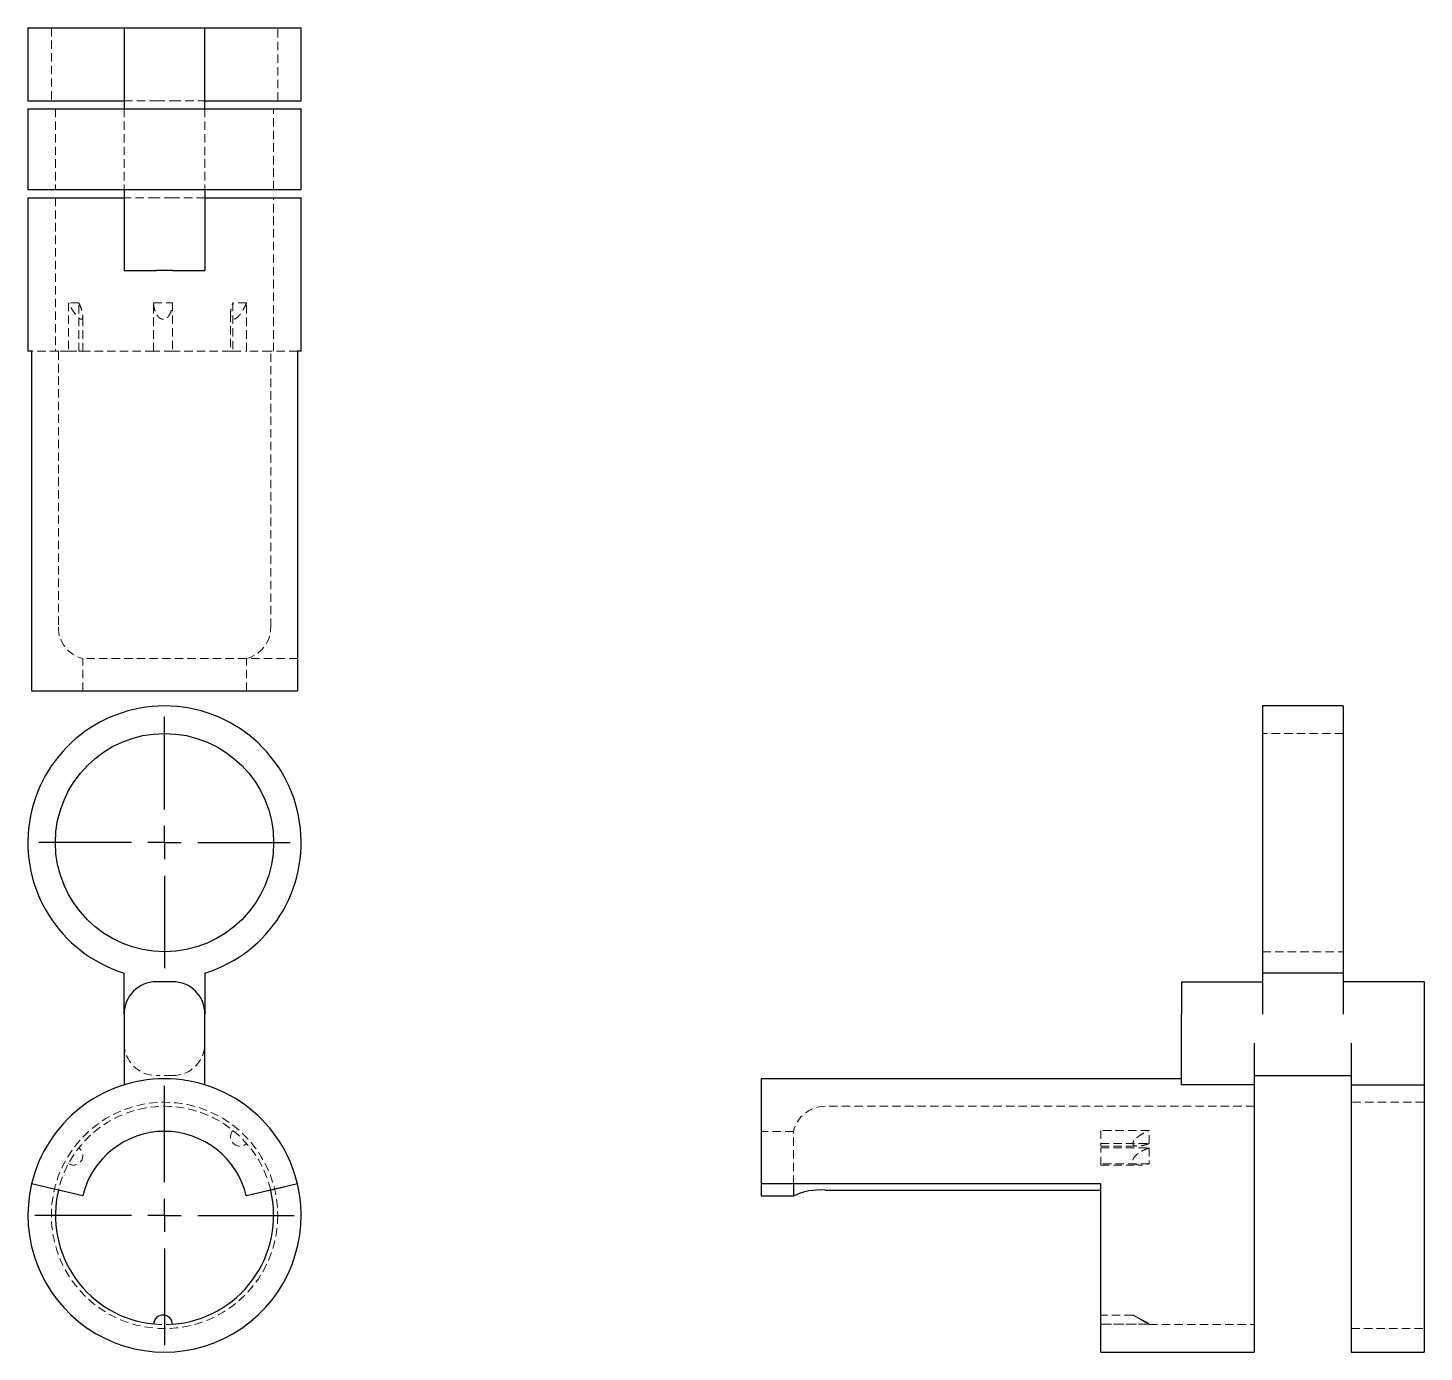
# Model space of a CAD drawing. Header units: millimetres. Extents: x 62 to 273, y 8 to 208.
import ezdxf

# ---------------------------------------------------------------- set-up
doc = ezdxf.new("R2010")
doc.units = ezdxf.units.MM
doc.linetypes.add('HIDDEN', pattern=[1.905, 1.27, -0.635])
doc.layers.add('10', color=7, linetype='Continuous')

# ---------------------------------------------------------------- blocks, each defined once
blk = doc.blocks.new('SW_CENTERMARKSYMBOL_0')
at = {"layer": '10', "color": 0}
for p, q in [((0, 5), (0, 19.57)), ((0, 0), (0, 2.5)), ((-5, 0), (-19.57, 0)), ((0, 0), (-2.5, 0)), ((0, 0), (0, -2.5)), ((0, 0), (2.5, 0)), ((5, 0), (19.57, 0)), ((0, -5), (0, -19.57))]:
    blk.add_line(p, q, dxfattribs=at)
blk = doc.blocks.new('SW_CENTERMARKSYMBOL_1')
at = {"layer": '10', "color": 0}
for p, q in [((0, 5), (0, 18.96)), ((0, 0), (0, 2.5)), ((-5, 0), (-18.96, 0)), ((0, 0), (-2.5, 0)), ((0, 0), (0, -2.5)), ((0, 0), (2.5, 0)), ((5, 0), (18.96, 0)), ((0, -5), (0, -18.96))]:
    blk.add_line(p, q, dxfattribs=at)

msp = doc.modelspace()

# ---------------------------------------------------------------- linework, layer by layer
at = {"color": 7, "linetype": 'Continuous', "lineweight": 25}
for p, q in [((62.39, 208), (62.39, 197.02)), ((62.39, 208), (76.9, 208)), ((76.9, 208), (81.78, 208)), ((76.9, 208), (76.9, 195.8)), ((81.78, 208), (84.22, 208)), ((84.22, 208), (89.1, 208)), ((89.1, 195.8), (89.1, 208)), ((89.1, 208), (103.61, 208)), ((103.61, 197.02), (103.61, 208)), ((62.39, 197.02), (76.9, 197.02)), ((89.1, 197.02), (103.61, 197.02)), ((62.39, 195.8), (62.39, 183.61)), ((62.39, 195.8), (103.61, 195.8)), ((103.61, 183.61), (103.61, 195.8)), ((62.39, 183.61), (103.61, 183.61)), ((76.9, 183.61), (76.9, 171.41)), ((89.1, 183.61), (89.1, 171.41)), ((62.39, 182.39), (62.39, 159.22)), ((62.39, 182.39), (76.9, 182.39)), ((89.1, 182.39), (103.61, 182.39)), ((103.61, 159.22), (103.61, 182.39)), ((76.9, 171.41), (81.78, 171.41)), ((84.22, 171.41), (81.78, 171.41)), ((84.22, 171.41), (89.1, 171.41)), ((62.95, 159.22), (62.39, 159.22)), ((62.95, 159.22), (62.95, 108)), ((103.61, 159.22), (103.05, 159.22)), ((103.05, 159.22), (103.05, 112.88)), ((103.05, 112.88), (103.05, 108)), ((62.95, 108), (103.05, 108)), ((260.8, 105.73), (248.61, 105.73)), ((248.61, 105.73), (248.61, 65.44)), ((260.8, 105.73), (260.8, 65.44)), ((76.9, 59.25), (76.9, 65.44)), ((89.1, 65.44), (89.1, 59.25)), ((260.8, 65.44), (248.61, 65.44)), ((248.61, 65.44), (248.61, 59.25)), ((260.8, 65.44), (260.8, 59.25)), ((84.22, 64.12), (81.78, 64.12)), ((236.41, 64.12), (236.41, 59.25)), ((236.41, 64.12), (248.61, 64.12)), ((273, 64.12), (260.8, 64.12)), ((273, 64.12), (273, 59.25)), ((76.9, 59.25), (76.9, 48.56)), ((89.1, 48.56), (89.1, 59.25)), ((236.41, 48.56), (236.41, 59.25)), ((273, 59.25), (273, 48.56)), ((247.39, 54.85), (247.39, 48.56)), ((262.02, 54.85), (262.02, 48.56)), ((236.41, 49.49), (173, 49.49)), ((173, 49.49), (173, 33.64)), ((247.39, 48.56), (236.41, 48.56)), ((247.39, 49.97), (262.02, 49.97)), ((247.39, 48.56), (247.39, 8.27)), ((262.02, 48.56), (273, 48.56)), ((262.02, 48.56), (262.02, 8.27)), ((273, 48.56), (273, 8.27)), ((70.66, 31.81), (62.95, 33.64)), ((103.05, 33.64), (95.34, 31.81)), ((177.88, 33.64), (173, 33.64)), ((173, 33.64), (173, 31.81)), ((173, 31.81), (177.88, 31.81)), ((224.22, 33.64), (177.88, 33.64)), ((177.88, 33.64), (177.88, 31.81)), ((182.63, 32.68), (224.22, 32.68)), ((224.22, 8.27), (224.22, 33.64)), ((224.22, 8.27), (247.39, 8.27)), ((262.02, 8.27), (273, 8.27))]:
    msp.add_line(p, q, dxfattribs=at)
at = {"color": 7, "linetype": 'HIDDEN', "lineweight": 18}
for p, q in [((65.93, 208), (65.93, 197.02)), ((100.07, 197.02), (100.07, 208)), ((76.9, 197.02), (81.78, 197.02)), ((81.78, 197.02), (84.22, 197.02)), ((84.22, 197.02), (89.1, 197.02)), ((66.54, 195.8), (66.54, 183.61)), ((76.9, 195.8), (76.9, 183.61)), ((89.1, 195.8), (89.1, 183.61)), ((99.46, 183.61), (99.46, 195.8)), ((66.54, 182.39), (66.54, 159.22)), ((81.78, 182.39), (76.9, 182.39)), ((84.22, 182.39), (81.78, 182.39)), ((89.1, 182.39), (84.22, 182.39)), ((99.46, 159.22), (99.46, 182.39)), ((68.5, 166.54), (68.5, 159.22)), ((70.07, 166.54), (68.5, 166.54)), ((70.07, 159.22), (70.07, 166.54)), ((81.34, 166.54), (84.21, 166.54)), ((81.34, 159.22), (81.34, 166.54)), ((84.21, 166.54), (84.21, 159.22)), ((95.38, 166.54), (93.31, 166.54)), ((93.31, 166.54), (93.31, 159.22)), ((95.38, 159.22), (95.38, 166.54)), ((70.66, 159.22), (70.66, 164.52)), ((92.96, 164.91), (92.96, 159.22)), ((66.98, 159.22), (62.95, 159.22)), ((68.5, 159.22), (66.98, 159.22)), ((66.98, 159.22), (66.98, 117.63)), ((68.5, 159.22), (70.07, 159.22)), ((70.66, 159.22), (70.07, 159.22)), ((81.34, 159.22), (70.66, 159.22)), ((84.21, 159.22), (81.34, 159.22)), ((92.96, 159.22), (84.21, 159.22)), ((93.31, 159.22), (92.96, 159.22)), ((93.31, 159.22), (95.38, 159.22)), ((99.02, 159.22), (95.38, 159.22)), ((99.02, 117.63), (99.02, 159.22)), ((103.05, 159.22), (99.02, 159.22)), ((95.34, 112.88), (70.66, 112.88)), ((70.66, 108), (70.66, 112.88)), ((103.05, 112.88), (95.34, 112.88)), ((95.34, 108), (95.34, 112.88)), ((260.8, 101.59), (248.61, 101.59)), ((248.61, 68.66), (260.8, 68.66)), ((84.22, 49.97), (81.78, 49.97)), ((247.39, 45.34), (182.63, 45.34)), ((273, 45.95), (262.02, 45.95)), ((177.88, 41.56), (173, 41.56)), ((177.88, 33.64), (177.88, 41.56)), ((224.22, 41.71), (224.22, 39.73)), ((231.54, 41.71), (224.22, 41.71)), ((231.54, 39.73), (231.54, 41.71)), ((224.22, 39.73), (231.54, 39.73)), ((224.22, 39.33), (224.22, 39.73)), ((224.22, 39.33), (229.83, 39.33)), ((224.22, 39.06), (231.54, 39.06)), ((224.22, 36.47), (224.22, 39.06)), ((231.54, 39.06), (231.54, 36.67)), ((231.54, 36.67), (224.22, 36.67)), ((224.22, 36.47), (230.27, 36.47)), ((103.05, 33.64), (95.34, 31.81)), ((173, 31.81), (177.88, 31.81)), ((229.06, 13.85), (224.22, 13.85)), ((229.05, 13.85), (231.54, 12.41)), ((224.22, 12.5), (231.54, 12.5)), ((231.54, 12.46), (224.22, 12.46)), ((231.54, 12.5), (231.54, 12.46)), ((231.54, 12.41), (231.54, 12.46)), ((231.54, 12.41), (247.39, 12.41)), ((262.02, 11.8), (273, 11.8))]:
    msp.add_line(p, q, dxfattribs=at)
at = {"color": 7, "linetype": 'Continuous', "lineweight": 25}
msp.add_circle((83, 85.12), 16.46, dxfattribs=at)
at = {"color": 7, "linetype": 'HIDDEN', "lineweight": 18}
msp.add_circle((83, 28.88), 17.07, dxfattribs=at)
for centre, radius, start, end in [((71.83, 117.59), 4.85, 179.4567, 256.0099), ((94.17, 117.59), 4.85, 283.9901, 0.5433), ((81.78, 54.85), 4.88, 180, 270), ((84.22, 54.85), 4.88, 270, 0), ((83, 28.88), 16.46, 13.3762, 166.6238), ((182.63, 40.46), 4.88, 90, 166.9971), ((94.39, 40.77), 1.43, 138.727, 313.7386), ((69.23, 37.9), 1.43, 239.2546, 54.2662), ((83, 28.88), 16.46, 264.2211, 274.1979)]:
    msp.add_arc(centre, radius, start, end, dxfattribs=at)
at = {"color": 7, "linetype": 'Continuous', "lineweight": 25}
for centre, radius, start, end in [((83, 85.12), 20.61, 287.209, 252.791), ((81.78, 59.25), 4.88, 90, 180), ((84.22, 59.25), 4.88, 0, 90), ((83, 28.88), 20.61, 13.3762, 166.6238), ((83, 28.88), 12.68, 13.3614, 166.6238), ((83, 28.88), 20.61, 166.6238, 13.3762), ((83, 28.88), 16.46, 166.6238, 264.2211), ((83, 28.88), 16.46, 274.1979, 13.3762), ((181.82, 23.75), 8.97, 84.7969, 116.0558), ((82.77, 12.41), 1.43, 1.7037, 176.7153)]:
    msp.add_arc(centre, radius, start, end, dxfattribs=at)
at = {"color": 7, "linetype": 'HIDDEN', "lineweight": 18}
for points in [[(70.07, 166.54), (70.18, 166.29), (70.28, 166.04), (70.46, 165.56), (70.53, 165.32), (70.61, 164.97), (70.63, 164.85), (70.66, 164.63), (70.67, 164.53), (70.66, 164.33), (70.64, 164.24), (70.59, 164.14), (70.56, 164.11), (70.51, 164.07), (70.47, 164.06), (70.35, 164.05), (70.26, 164.1), (70.06, 164.23), (69.97, 164.32), (69.78, 164.52), (69.69, 164.62), (69.52, 164.85), (69.43, 164.96), (69.19, 165.31), (69.04, 165.55), (68.75, 166.04), (68.62, 166.29), (68.5, 166.54)], [(81.34, 166.54), (81.35, 166.29), (81.38, 166.04), (81.48, 165.56), (81.55, 165.32), (81.7, 164.97), (81.76, 164.85), (81.9, 164.63), (81.97, 164.53), (82.15, 164.33), (82.26, 164.24), (82.44, 164.14), (82.5, 164.11), (82.64, 164.07), (82.71, 164.06), (82.93, 164.05), (83.07, 164.1), (83.31, 164.23), (83.42, 164.32), (83.6, 164.52), (83.67, 164.62), (83.81, 164.85), (83.86, 164.96), (84.01, 165.31), (84.08, 165.55), (84.18, 166.04), (84.2, 166.29), (84.21, 166.54)], [(95.38, 166.54), (95.28, 166.29), (95.16, 166.04), (94.9, 165.56), (94.76, 165.32), (94.52, 164.97), (94.43, 164.85), (94.25, 164.63), (94.16, 164.53), (93.96, 164.33), (93.85, 164.24), (93.68, 164.14), (93.62, 164.11), (93.51, 164.07), (93.45, 164.06), (93.3, 164.05), (93.21, 164.1), (93.08, 164.23), (93.04, 164.32), (92.98, 164.52), (92.97, 164.62), (92.95, 164.85), (92.95, 164.96), (92.98, 165.31), (93.02, 165.55), (93.14, 166.04), (93.22, 166.29), (93.31, 166.54)], [(231.54, 39.73), (231.29, 39.63), (231.04, 39.55), (230.56, 39.42), (230.32, 39.37), (229.97, 39.34), (229.85, 39.33), (229.63, 39.34), (229.53, 39.35), (229.33, 39.39), (229.24, 39.43), (229.14, 39.52), (229.11, 39.55), (229.07, 39.63), (229.06, 39.68), (229.05, 39.82), (229.1, 39.94), (229.23, 40.16), (229.32, 40.27), (229.52, 40.47), (229.62, 40.56), (229.85, 40.74), (229.96, 40.83), (230.31, 41.07), (230.55, 41.22), (231.04, 41.48), (231.29, 41.6), (231.54, 41.71)], [(231.54, 39.06), (231.29, 38.98), (231.04, 38.88), (230.56, 38.65), (230.32, 38.52), (229.97, 38.29), (229.85, 38.21), (229.63, 38.03), (229.53, 37.94), (229.33, 37.73), (229.24, 37.61), (229.14, 37.43), (229.11, 37.37), (229.07, 37.24), (229.06, 37.18), (229.05, 37), (229.1, 36.89), (229.23, 36.73), (229.32, 36.67), (229.52, 36.57), (229.62, 36.54), (229.85, 36.49), (229.96, 36.48), (230.31, 36.46), (230.55, 36.47), (231.04, 36.54), (231.29, 36.6), (231.54, 36.67)], [(231.54, 12.5), (231.29, 12.64), (231.04, 12.78), (230.56, 13.05), (230.32, 13.18), (229.97, 13.37), (229.85, 13.43), (229.63, 13.55), (229.53, 13.61), (229.33, 13.71), (229.24, 13.76), (229.14, 13.81), (229.11, 13.82), (229.07, 13.84), (229.06, 13.85), (229.05, 13.85), (229.1, 13.82), (229.23, 13.75), (229.32, 13.7), (229.52, 13.59), (229.62, 13.53), (229.85, 13.41), (229.96, 13.35), (230.31, 13.15), (230.55, 13.02), (231.04, 12.74), (231.29, 12.6), (231.54, 12.46)]]:
    msp.add_open_spline(points, degree=3, knots=[0, 0, 0, 0, 0.125, 0.125, 0.25, 0.25, 0.3125, 0.3125, 0.375, 0.375, 0.4375, 0.4375, 0.46875, 0.46875, 0.5, 0.5, 0.5625, 0.5625, 0.625, 0.625, 0.6875, 0.6875, 0.75, 0.75, 0.875, 0.875, 1, 1, 1, 1], dxfattribs=at)

# ---------------------------------------------------------------- block references
at = {"layer": '10'}
for name, p in [('SW_CENTERMARKSYMBOL_1', (83, 85.12)), ('SW_CENTERMARKSYMBOL_0', (83, 28.88))]:
    msp.add_blockref(name, p, dxfattribs=at)

doc.saveas('drawing.dxf')
